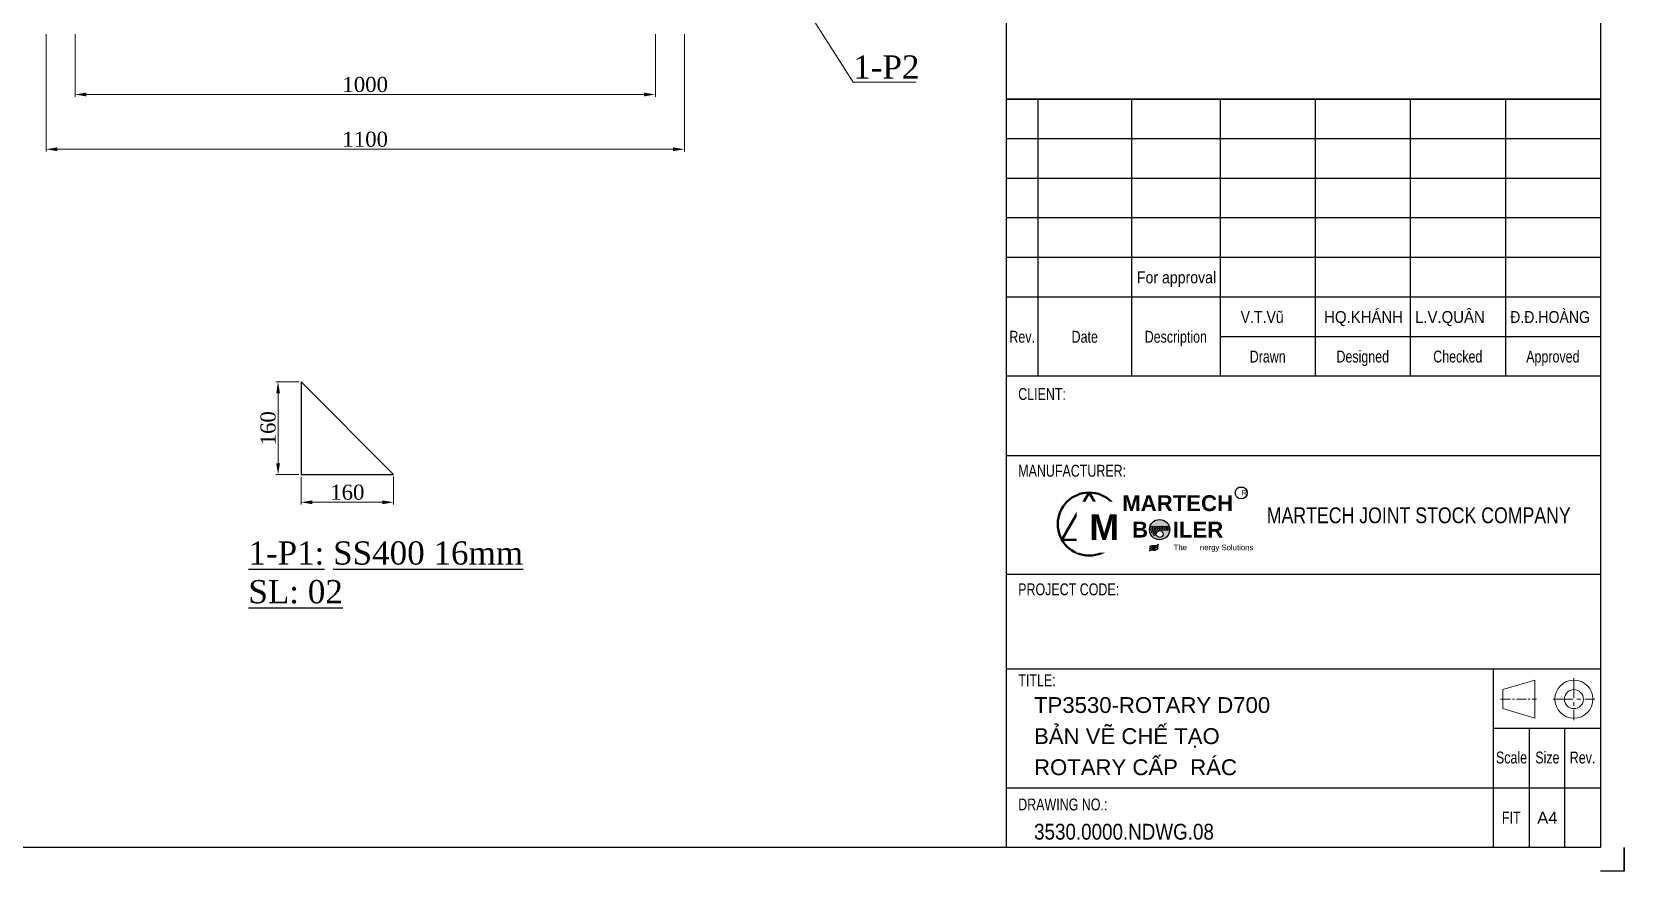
# Model space of a CAD drawing. Header units: inches. Extents: x 36705 to 45095, y -12195 to 29758.
# Drawn here: x 38316 to 41060, y 7468 to 8914 of the extents above; entities that cross this region are included whole.
import ezdxf
from ezdxf.enums import TextEntityAlignment as Align

# ---------------------------------------------------------------- set-up
doc = ezdxf.new("R2010")
doc.units = ezdxf.units.IN
doc.header["$MEASUREMENT"] = 0
doc.linetypes.add('CENTER', pattern=[2, 1.25, -0.25, 0.25, -0.25])
doc.layers.get('Defpoints').update_dxf_attribs({"lineweight": 5})
for name, color, linetype, lineweight in [('1.  0.2', 7, 'Continuous', 25), ('AM_8', 1, 'Continuous', 15), ('ĐƯỜNG TÂM', 8, 'CENTER', 5)]:
    doc.layers.add(name, color=color, linetype=linetype, lineweight=lineweight)
doc.layers.add('Không in', color=7, linetype='Continuous', lineweight=25, plot=False)
doc.layers.add('TEXT', color=20, linetype='Continuous')
doc.styles.add('Chu va so', font='arial.ttf')
doc.styles.add('stad1', font='times.ttf')
doc.styles.get("Standard").update_dxf_attribs({"font": 'arial.ttf'})
doc.styles.add('TCVN', font='times.ttf')
doc.styles.add('TEXT', font='arial.ttf')
doc.dimstyles.new('Hien', dxfattribs={"dimtxt": 20, "dimasz": 15, "dimexe": 3, "dimexo": 3, "dimgap": 3, "dimtad": 1, "dimtoh": 1, "dimdec": 0, "dimzin": 0, "dimdsep": 46, "dimtxsty": 'TCVN', "dimcen": 0, "dimclrd": 8, "dimclre": 250, "dimclrt": 41, "dimadec": 0, "dimazin": 0, "dimtfac": 1, "dimtdec": 0, "dimtofl": 0, "dimtmove": 1, "dimatfit": 3, "dimfxl": 1, "dimtolj": 1, "dimtzin": 0, "dimlwd": 9, "dimlwe": 9, "dimarcsym": 0})
doc.dimstyles.new('Hien$0', dxfattribs={"dimtxt": 20, "dimasz": 17, "dimexe": 3, "dimexo": 3, "dimgap": 3, "dimtad": 1, "dimtoh": 1, "dimdec": 0, "dimzin": 0, "dimdsep": 46, "dimtxsty": 'TCVN', "dimcen": 0.09, "dimclrd": 8, "dimclre": 252, "dimclrt": 41, "dimadec": 0, "dimazin": 0, "dimtfac": 1, "dimtdec": 0, "dimtofl": 0, "dimtmove": 0, "dimatfit": 3, "dimfxl": 1, "dimtolj": 1, "dimtzin": 0, "dimlwd": 9, "dimlwe": 9, "dimarcsym": 0})

# ---------------------------------------------------------------- blocks, each defined once
blk = doc.blocks.new('KHUNG TEN A4 - TD - 13.2.2023')
for p, q in [((225, 92.48), (225, 213)), ((300, 97.48), (225, 97.48)), ((229, 62.5), (229, 97.48)), ((300, 92.48), (225, 92.48)), ((300, 87.48), (225, 87.48)), ((300, 82.48), (225, 82.48)), ((300, 77.48), (225, 77.48)), ((300, 72.48), (225, 72.48)), ((300, 67.48), (252, 67.48)), ((300, 18), (286.5, 18)), ((303, 3), (303, 0)), ((303, 0), (300, 0))]:
    blk.add_line(p, q)
at = {"lineweight": 25}
for p, q in [((240.8, 97.48, 0), (240.8, 62.5)), ((252, 97.48, 0), (252, 62.5, 0)), ((264, 97.48, 0), (264, 62.5, 0)), ((276, 97.48, 0), (276, 62.5, 0)), ((288, 97.48, 0), (288, 62.5, 0)), ((300, 62.5), (225, 62.5)), ((225, 52.5), (300, 52.5)), ((225, 37.5), (300, 37.5)), ((300, 28.19), (300, 3)), ((300, 25.5), (225, 25.5)), ((286.5, 3), (286.5, 25.5)), ((291, 18, 0), (291, 3, 0)), ((295.5, 3, 0), (295.5, 18, 0)), ((300, 10.5), (225, 10.5))]:
    blk.add_line(p, q, dxfattribs=at)
blk.add_lwpolyline([(3, 213), (300, 213), (300, 3), (3, 3)], close=True)
blk.add_lwpolyline([(225, 97.48), (300, 97.48), (300, 3), (225, 3)], close=True, dxfattribs=at)
at = {"lineweight": 50, "elevation": 0}
blk.add_lwpolyline([(235.47, 47.81), (232.02, 41.84), (238.92, 41.84)], close=True, dxfattribs=at)
at = {"color": 2, "lineweight": 20, "elevation": 0}
blk.add_lwpolyline([(287.67, 20.52), (291.72, 19.32), (291.72, 24.12), (287.67, 22.92)], close=True, dxfattribs=at)
at = {"lineweight": 50}
blk.add_circle((235.47, 43.83, 0), 3.98, dxfattribs=at)
at = {"color": 2, "lineweight": 20}
for radius in [2.4, 1.2]:
    blk.add_circle((296.66, 21.72, 0), radius, dxfattribs=at)
at = {"layer": '1.  0.2'}
blk.add_line((303, 0), (303, 3), dxfattribs=at)
at = {"layer": 'Không in'}
blk.add_lwpolyline([(303, 0), (300, 0)], dxfattribs=at)
at = {"layer": 'ĐƯỜNG TÂM', "lineweight": 0, "ltscale": 2}
for p, q in [((296.66, 24.36, 0), (296.66, 19.08, 0)), ((294.02, 21.72, 0), (299.3, 21.72, 0))]:
    blk.add_line(p, q, dxfattribs=at)
at = {"layer": 'ĐƯỜNG TÂM', "lineweight": 0}
blk.add_line((287.4, 21.72, 0), (291.94, 21.72, 0), dxfattribs=at)
at = {"color": 5, "style": 'Chu va so', "width": 0.75}
for s, p in [('Rev.', (227, 66.73)), ('Date', (234.9, 66.73, 0)), ('Description', (246.4, 66.73, 0)), ('Drawn', (258, 64.23, 0)), ('Designed', (270, 64.23)), ('Checked', (282, 64.23)), ('Approved', (294, 64.23, 0)), ('CLIENT:', (229.51, 59.5, 0.01)), ('MANUFACTURER:', (233.31, 49.81, 0.01)), ('PROJECT CODE:', (232.87, 34.84)), ('TITLE:', (228.87, 23.36, 0.02)), ('Scale', (288.78, 13.6, 0)), ('Size', (293.31, 13.6, 0)), ('Rev. ', (297.97, 13.6, 0)), ('DRAWING NO.:', (232.13, 7.67, 0.02)), ('FIT', (288.75, 6, 0))]:
    blk.add_text(s, height=1.5, dxfattribs=at).set_placement(p, align=Align.CENTER)
at = {"color": 5, "lineweight": 25, "insert": (249.34, 44.92, 0), "char_height": 2, "width": 55.4584, "attachment_point": 4, "style": 'Chu va so'}
blk.add_mtext('\\pxqc;{\\W0.8;MARTECH JOINT STOCK COMPANY}', dxfattribs=at)
at = {"width": 0.85}
for tag, p in [('REV4', (226.38, 94.23)), ('NGAY_REV04', (229.9, 94.23)), ('DESCRIPTION_4', (241.49, 94.23, 0)), ('DESCRIPTION_3', (241.49, 89.23, 0)), ('DESCRIPTION_2', (241.49, 84.23, 0)), ('DESCRIPTION_1', (241.49, 79.23, 0)), ('DESCRIPTION_0', (241.49, 74.23, 0))]:
    blk.add_attdef(tag, p, '', height=1.5, dxfattribs=at)
at = {"layer": 'TEXT', "ltscale": 0.1, "style": 'Chu va so'}
for tag, p, height, width in [('REV3', (226.38, 89.23), 1.5, 0.85), ('NGAY_REV03', (229.9, 89.23), 1.5, 0.85), ('REV2', (226.38, 84.23), 1.5, 0.85), ('NGAY_REV02', (229.9, 84.23), 1.5, 0.85), ('REV1', (226.38, 79.23), 1.5, 0.85), ('NGAY_REV01', (229.9, 79.23), 1.5, 0.85), ('REV0', (226.38, 74.23), 1.5, 0.85), ('NGAY_REV0', (229.9, 74.23), 1.5, 0.85), ('NGUOI_VE', (252.6, 69.23), 1.5, 0.85), ('NGUOI_KIEM_1', (264.6, 69.23), 1.5, 0.9), ('NGUOI_KIEM_2', (276.6, 69.23), 1.5, 0.9), ('STT-BV', (232.09, 3.98), 2, 0.85)]:
    blk.add_attdef(tag, p, '', height=height, dxfattribs=dict(at, width=width))
at = {"layer": 'TEXT', "ltscale": 0.1, "width": 0.85}
blk.add_attdef('NGUOI_DUYET', (288.6, 69.23), '', height=1.5, dxfattribs=at)
at = {"layer": 'TEXT', "lineweight": 25, "ltscale": 0.1, "style": 'Chu va so'}
for tag, p, height in [('PROJECT_CODE', (231.95, 28.65), 3.6), ('TITLE1', (231.95, 19.98), 2), ('TITLE2', (231.95, 16.05), 2), ('TITLE3', (231.95, 12.12), 2)]:
    blk.add_attdef(tag, p, '', height=height, dxfattribs=at)
at = {"layer": 'TEXT', "ltscale": 0.1, "style": 'Chu va so'}
for tag, p in [('A4_A4', (292.03, 6, 0)), ('REV.', (297.2, 6, 0))]:
    blk.add_attdef(tag, p, '', height=1.5, dxfattribs=at)
at = {"insert": (235.49, 45.04, 0), "char_height": 3.2046, "attachment_point": 1, "style": 'TEXT', "bg_fill": 2}
blk.add_mtext('\\pxqc;{\\fArial|b1|i0|c0|p34;M}', dxfattribs=at)
at = {"insert": (239.73, 47.47, 0), "char_height": 2.0029, "width": 13.7942, "attachment_point": 1, "style": 'TEXT', "bg_fill": 2}
blk.add_mtext('\\pxqc;{\\fArial|b1|i0|c0|p34;MARTECH\\PB    ILER}', dxfattribs=at)
h = blk.add_hatch(color=256)
h.dxf.hatch_style = 1
edge = h.paths.add_edge_path()
edge.add_spline(control_points=[(243.08, 40.7), (243.14, 40.74), (243.38, 40.91), (243.88, 40.67), (244.11, 40.95), (244.2, 41.06)], knot_values=[0, 0, 0, 0, 0.315535, 1.31207, 1.873609, 1.873609, 1.873609, 1.873609], degree=3, periodic=0)
edge.add_spline(control_points=[(244.2, 41.06), (244.13, 40.99), (243.86, 40.75), (243.31, 41.04), (243.12, 40.75), (243.08, 40.7)], knot_values=[0, 0, 0, 0, 0.411397, 1.576501, 1.877595, 1.877595, 1.877595, 1.877595], degree=3, periodic=0)
edge = h.paths.add_edge_path()
edge.add_spline(control_points=[(243.08, 40.45), (243.14, 40.49), (243.38, 40.67), (243.88, 40.42), (244.11, 40.71), (244.2, 40.81)], knot_values=[0, 0, 0, 0, 0.315535, 1.31207, 1.873609, 1.873609, 1.873609, 1.873609], degree=3, periodic=0)
edge.add_spline(control_points=[(244.2, 40.81), (244.13, 40.75), (243.86, 40.5), (243.31, 40.79), (243.12, 40.51), (243.08, 40.45)], knot_values=[0, 0, 0, 0, 0.411397, 1.576501, 1.877595, 1.877595, 1.877595, 1.877595], degree=3, periodic=0)
at = {"color": 7}
for centre in [(243.32, 43.43, 0), (243.32, 43.13, 0), (243.46, 42.8, 0), (243.62, 43.43, 0), (243.62, 43.13, 0), (243.71, 42.5, 0), (243.76, 42.8, 0), (243.92, 43.43, 0), (243.92, 43.13, 0), (244.22, 43.43, 0), (244.22, 43.13, 0), (244.52, 43.43, 0), (244.52, 43.13, 0), (244.82, 43.43, 0), (244.82, 43.13, 0), (245.12, 43.43, 0), (245.12, 43.13, 0), (245.41, 43.43, 0), (245.41, 43.13, 0)]:
    blk.add_circle(centre, 0.121, dxfattribs=at)
for points in [[(243.08, 40.93, 0), (243.21, 41.08, 0), (243.98, 41.13, 0), (244.2, 41.29, 0)], [(243.08, 40.93, 0), (243.26, 41.04, 0), (243.92, 41.04, 0), (244.2, 41.29, 0)], [(243.08, 40.7, 0), (243.21, 40.85, 0), (243.98, 40.9, 0), (244.2, 41.06, 0)], [(243.08, 40.7, 0), (243.26, 40.8, 0), (243.92, 40.81, 0), (244.2, 41.06, 0)], [(243.08, 40.45, 0), (243.21, 40.6, 0), (243.98, 40.65, 0), (244.2, 40.81, 0)], [(243.08, 40.45, 0), (243.26, 40.55, 0), (243.92, 40.56, 0), (244.2, 40.81, 0)]]:
    blk.add_spline(points, degree=3)
at = {"char_height": 0.701, "attachment_point": 1, "style": 'TEXT', "bg_fill": 2}
for s, insert in [('\\pxqc;R', (254.7, 48.14, 0)), ('\\pxqc;The      nergy Solutions', (246.12, 41.23, 0))]:
    blk.add_mtext(s, dxfattribs=dict(at, insert=insert))
at = {"layer": 'AM_8'}
h = blk.add_hatch(color=7, dxfattribs=at)
edge = h.paths.add_edge_path()
edge.add_arc((244.35, 43.13), 1.28, 191.4592, 461.3375)
edge.add_arc((244.35, 43.13), 1.28, 101.3375, 191.4592)
edge = h.paths.add_edge_path(flags=16)
edge.add_arc((243.71, 42.5), 0.121, -289.458, 11.4592, ccw=False)
edge.add_arc((243.71, 42.5), 0.121, 11.4592, 70.542, ccw=False)
edge = h.paths.add_edge_path(flags=16)
edge.add_arc((245.41, 43.13), 0.121, -211.5113, 11.4592, ccw=False)
edge.add_arc((245.41, 43.13), 0.121, 11.4592, 148.4887, ccw=False)
edge = h.paths.add_edge_path(flags=16)
edge.add_arc((243.46, 42.8), 0.121, -304.2526, 11.4592, ccw=False)
edge.add_arc((243.46, 42.8), 0.121, 11.4592, 55.7474, ccw=False)
edge = h.paths.add_edge_path(flags=16)
edge.add_arc((245.41, 43.43), 0.121, -200.2428, 11.4592, ccw=False)
edge.add_arc((245.41, 43.43), 0.121, 11.4592, 159.7572, ccw=False)
edge = h.paths.add_edge_path(flags=16)
edge.add_arc((245.12, 43.13), 0.121, -219.051, 11.4592, ccw=False)
edge.add_arc((245.12, 43.13), 0.121, 11.4592, 140.949, ccw=False)
edge = h.paths.add_edge_path(flags=16)
edge.add_arc((243.76, 42.8), 0.121, -292.0311, 11.4592, ccw=False)
edge.add_arc((243.76, 42.8), 0.121, 11.4592, 67.9689, ccw=False)
edge = h.paths.add_edge_path(flags=16)
edge.add_arc((243.32, 43.13), 0.121, -319.4544, 11.4592, ccw=False)
edge.add_arc((243.32, 43.13), 0.121, 11.4592, 40.5456, ccw=False)
edge = h.paths.add_edge_path(flags=16)
edge.add_arc((245.12, 43.43), 0.121, -206.0119, 11.4592, ccw=False)
edge.add_arc((245.12, 43.43), 0.121, 11.4592, 153.9881, ccw=False)
edge = h.paths.add_edge_path(flags=16)
edge.add_arc((244.37, 42.57), 0.434, -262.499, 11.4592, ccw=False)
edge.add_arc((244.37, 42.57), 0.434, 11.4592, 97.501, ccw=False)
edge = h.paths.add_edge_path(flags=16)
edge.add_arc((243.32, 43.43), 0.121, -332.7707, 11.4592, ccw=False)
edge.add_arc((243.32, 43.43), 0.121, 11.4592, 27.2293, ccw=False)
edge = h.paths.add_edge_path(flags=16)
edge.add_arc((244.82, 43.13), 0.121, -230.166, 11.4592, ccw=False)
edge.add_arc((244.82, 43.13), 0.121, 11.4592, 129.834, ccw=False)
edge = h.paths.add_edge_path(flags=16)
edge.add_arc((243.62, 43.13), 0.121, -307.6137, 11.4592, ccw=False)
edge.add_arc((243.62, 43.13), 0.121, 11.4592, 52.3863, ccw=False)
edge = h.paths.add_edge_path(flags=16)
edge.add_arc((244.52, 43.13), 0.121, -246.4575, 11.4592, ccw=False)
edge.add_arc((244.52, 43.13), 0.121, 11.4592, 113.5425, ccw=False)
edge = h.paths.add_edge_path(flags=16)
edge.add_arc((243.92, 43.13), 0.121, -290.4056, 11.4592, ccw=False)
edge.add_arc((243.92, 43.13), 0.121, 11.4592, 69.5944, ccw=False)
edge = h.paths.add_edge_path(flags=16)
edge.add_arc((244.82, 43.43), 0.121, -215.7954, 11.4592, ccw=False)
edge.add_arc((244.82, 43.43), 0.121, 11.4592, 144.2046, ccw=False)
edge = h.paths.add_edge_path(flags=16)
edge.add_arc((244.22, 43.13), 0.121, -268.4837, 11.4592, ccw=False)
edge.add_arc((244.22, 43.13), 0.121, 11.4592, 91.5163, ccw=False)
edge = h.paths.add_edge_path(flags=16)
edge.add_arc((243.62, 43.43), 0.121, -322.0207, 11.4592, ccw=False)
edge.add_arc((243.62, 43.43), 0.121, 11.4592, 37.9793, ccw=False)
edge = h.paths.add_edge_path(flags=16)
edge.add_arc((244.22, 43.43), 0.121, -267.4803, 11.4592, ccw=False)
edge.add_arc((244.22, 43.43), 0.121, 11.4592, 92.5197, ccw=False)
edge = h.paths.add_edge_path(flags=16)
edge.add_arc((244.52, 43.43), 0.121, -234.0834, 11.4592, ccw=False)
edge.add_arc((244.52, 43.43), 0.121, 11.4592, 125.9166, ccw=False)
edge = h.paths.add_edge_path(flags=16)
edge.add_arc((243.92, 43.43), 0.121, -301.7345, 11.4592, ccw=False)
edge.add_arc((243.92, 43.43), 0.121, 11.4592, 58.2655, ccw=False)
blk.add_circle((254.66, 47.77, 0), 0.763)
at = {"color": 7}
for centre, radius in [((244.35, 43.13, 0), 1.28), ((244.37, 42.57, 0), 0.434)]:
    blk.add_circle(centre, radius, dxfattribs=at)
blk = doc.blocks.new('*D539')
at = {"color": 250, "lineweight": 9, "transparency": 16777216}
for p, q in [((38390, 8910.6), (38390, 8802.6)), ((39390, 8910.6), (39390, 8802.6))]:
    blk.add_line(p, q, dxfattribs=at)
at = {"color": 8, "lineweight": 9, "transparency": 16777216}
blk.add_line((39370.5, 8806.5), (38409.5, 8806.5), dxfattribs=at)
at = {"color": 8, "transparency": 16777216}
for points in [[(38409.5, 8809.7), (38409.5, 8803.2), (38390, 8806.5)], [(39370.5, 8809.7), (39370.5, 8803.2), (39390, 8806.5)]]:
    blk.add_solid(points, dxfattribs=at)
at = {"layer": 'Defpoints', "color": 0, "transparency": 16777216}
for p in [(38390, 8914.5), (39390, 8914.5), (38390, 8806.5)]:
    blk.add_point(p, dxfattribs=at)
at = {"color": 41, "transparency": 16777216, "insert": (38890, 8823.6), "char_height": 26, "attachment_point": 5, "style": 'TCVN'}
blk.add_mtext('\\A1;1000', dxfattribs=at)
blk = doc.blocks.new('*D540')
at = {"color": 250, "lineweight": 9, "transparency": 16777216}
for p, q in [((38340, 8910.6), (38340, 8708.2)), ((39440, 8910.6), (39440, 8708.2))]:
    blk.add_line(p, q, dxfattribs=at)
at = {"color": 8, "lineweight": 9, "transparency": 16777216}
blk.add_line((38359.5, 8712.1), (39420.5, 8712.1), dxfattribs=at)
at = {"color": 8, "transparency": 16777216}
for points in [[(38359.5, 8715.3), (38359.5, 8708.8), (38340, 8712.1)], [(39420.5, 8715.3), (39420.5, 8708.8), (39440, 8712.1)]]:
    blk.add_solid(points, dxfattribs=at)
at = {"layer": 'Defpoints', "color": 0, "transparency": 16777216}
for p in [(38340, 8914.5), (39440, 8914.5), (39440, 8712.1)]:
    blk.add_point(p, dxfattribs=at)
at = {"color": 41, "transparency": 16777216, "insert": (38890, 8729.2), "char_height": 26, "attachment_point": 5, "style": 'TCVN'}
blk.add_mtext('\\A1;1100', dxfattribs=at)
blk = doc.blocks.new('*D542')
at = {"color": 8, "lineweight": 9, "transparency": 16777216}
for p, q in [((39731, 8827.9), (39602.2, 9029.4)), ((39839.2, 8827.9), (39731, 8827.9))]:
    blk.add_line(p, q, dxfattribs=at)
at = {"color": 8, "transparency": 16777216}
blk.add_solid([(39606.5, 9032.1), (39598, 9026.7), (39586.1, 9054.7)], dxfattribs=at)
at = {"layer": 'Defpoints', "color": 0, "transparency": 16777216}
for p in [(39585.8, 9055.1), (39586.1, 9054.7)]:
    blk.add_point(p, dxfattribs=at)
at = {"color": 41, "transparency": 16777216, "insert": (39788.1, 8853.9), "char_height": 40, "attachment_point": 5, "style": 'TCVN'}
blk.add_mtext('\\A1;{\\fTimes New Roman|b0|i0|c163|p18;1}-P{\\fTimes New Roman|b0|i0|c163|p18;2}', dxfattribs=at)
blk = doc.blocks.new('*D571')
at = {"color": 250, "lineweight": 9, "transparency": 16777216}
for p, q in [((38775.5, 8311.1), (38736, 8311.1)), ((38775.5, 8151.3), (38736, 8151.3))]:
    blk.add_line(p, q, dxfattribs=at)
at = {"color": 8, "lineweight": 9, "transparency": 16777216}
blk.add_line((38739.9, 8170.8), (38739.9, 8291.6), dxfattribs=at)
at = {"color": 8, "transparency": 16777216}
for points in [[(38736.6, 8291.6), (38743.1, 8291.6), (38739.9, 8311.1)], [(38736.6, 8170.8), (38743.1, 8170.8), (38739.9, 8151.3)]]:
    blk.add_solid(points, dxfattribs=at)
at = {"layer": 'Defpoints', "color": 0, "transparency": 16777216}
for p in [(38739.9, 8311.1), (38779.4, 8311.1), (38779.4, 8151.3)]:
    blk.add_point(p, dxfattribs=at)
at = {"color": 41, "transparency": 16777216, "insert": (38722.7, 8231.2), "char_height": 26, "attachment_point": 5, "rotation": 90, "style": 'TCVN'}
blk.add_mtext('\\A1;160', dxfattribs=at)
blk = doc.blocks.new('*D572')
at = {"color": 250, "lineweight": 9, "transparency": 16777216}
for p, q in [((38779.4, 8147.4), (38779.4, 8099.7)), ((38939, 8147.4), (38939, 8099.7))]:
    blk.add_line(p, q, dxfattribs=at)
at = {"color": 8, "lineweight": 9, "transparency": 16777216}
blk.add_line((38798.9, 8103.6), (38919.5, 8103.6), dxfattribs=at)
at = {"color": 8, "transparency": 16777216}
for points in [[(38798.9, 8106.9), (38798.9, 8100.4), (38779.4, 8103.6)], [(38919.5, 8106.9), (38919.5, 8100.4), (38939, 8103.6)]]:
    blk.add_solid(points, dxfattribs=at)
at = {"layer": 'Defpoints', "color": 0, "transparency": 16777216}
for p in [(38779.4, 8151.3), (38939, 8151.3), (38939, 8103.6)]:
    blk.add_point(p, dxfattribs=at)
at = {"color": 41, "transparency": 16777216, "insert": (38859.2, 8120.8), "char_height": 26, "attachment_point": 5, "style": 'TCVN'}
blk.add_mtext('\\A1;160', dxfattribs=at)

msp = doc.modelspace()

# ---------------------------------------------------------------- block references
ref = msp.add_blockref('KHUNG TEN A4 - TD - 13.2.2023', (36923.6805, 7467.80874, -16.93531), dxfattribs=dict(xscale=13.64980431891587, yscale=13.64980431891587, zscale=13.64980431891587))
ref.add_attrib('NGUOI_DUYET', 'Đ.Đ.HOÀNG', (40863.01402, 8412.73045, -16.93531), dxfattribs={"layer": 'TEXT', "ltscale": 0.1, "height": 20.474706, "width": 0.85})
ref.add_attrib('NGUOI_KIEM_2', 'L.V.QUÂN', (40699.21637, 8412.73045, -16.93531), dxfattribs={"layer": 'TEXT', "ltscale": 0.1, "height": 20.474706, "style": 'Chu va so', "width": 0.9})
ref.add_attrib('NGUOI_KIEM_1', ' HQ.KHÁNH', (40535.41872, 8412.73045, -16.93531), dxfattribs={"layer": 'TEXT', "ltscale": 0.1, "height": 20.474706, "style": 'Chu va so', "width": 0.9})
ref.add_attrib('NGUOI_VE', '    V.T.Vũ', (40371.62107, 8412.73045, -16.93531), dxfattribs={"layer": 'TEXT', "ltscale": 0.1, "height": 20.474706, "style": 'Chu va so', "width": 0.85})
ref.add_attrib('A4_A4', 'A4', (40909.7646, 7549.70757, -16.9399), dxfattribs={"layer": 'TEXT', "ltscale": 0.1, "height": 20.474706, "style": 'Chu va so'})
ref.add_attrib('DWG.NO', '3530.0000.NDWG.08', (40042.66078, 7522.13558, -16.93531), dxfattribs={"layer": 'TEXT', "ltscale": 0.1, "height": 27.2996086, "style": 'Chu va so', "width": 0.85})
ref.add_attrib('TITLE3', 'ROTARY CẤP  RÁC', (40042.66078, 7633.31262, -16.93531), dxfattribs={"layer": 'TEXT', "lineweight": 25, "ltscale": 0.1, "height": 27.2996086, "style": 'Chu va so'})
ref.add_attrib('TITLE2', 'BẢN VẼ CHẾ TẠO', (40042.66078, 7686.8881, -16.93531), dxfattribs={"layer": 'TEXT', "lineweight": 25, "ltscale": 0.1, "height": 27.2996086, "style": 'Chu va so'})
ref.add_attrib('TITLE1', 'TP3530-ROTARY D700', (40042.66078, 7740.46358, -16.93531), dxfattribs={"layer": 'TEXT', "lineweight": 25, "ltscale": 0.1, "height": 27.2996086, "style": 'Chu va so'})
ref.add_attrib('DESCRIPTION_1', 'For approval', (40219.9531, 8480.97947, -16.9172), dxfattribs={"height": 20.4747065, "width": 0.85})

# ---------------------------------------------------------------- next in the draw order: linework, layer by layer
msp.add_lwpolyline([(38779.36803, 8311.131), (38779.36803, 8151.33519), (38939.03554, 8151.33519)], close=True)

# ---------------------------------------------------------------- next in the draw order: texts
at = {"color": 2, "insert": (38688.69084, 8036.24256), "char_height": 40, "width": 596.9389805, "attachment_point": 1, "style": 'stad1'}
msp.add_mtext('\\A1;{\\fTimes New Roman|b0|i0|c163|p18;\\L1\\fTimes New Roman|b0|i0|c0|p18;-P1: SS400 1\\fTimes New Roman|b0|i0|c163|p18;6\\fTimes New Roman|b0|i0|c0|p18;mm\\PSL: 02}', dxfattribs=at)

# ---------------------------------------------------------------- next in the draw order: dimensions: what is measured, and where the dimension line sits
dim = msp.add_diameter_dim_2p(p1=(39585.82418, 9055.09597), p2=(39586.09343, 9054.67466), text='{\\fTimes New Roman|b0|i0|c163|p18;1}-P{\\fTimes New Roman|b0|i0|c163|p18;2}', dimstyle='Hien', override={"dimscale": 2})
dim.commit()
dim.dimension.update_dxf_attribs({"geometry": '*D542', "text_midpoint": (39731.0398, 8827.86952), "dimtype": 163})
for base, p1, p2, dimstyle, override, picture, middle in [((39440.03119, 8712.09226), (38340.03119, 8914.4878), (39440.03119, 8914.4878), 'Hien', {"dimscale": 1.3}, '*D540', (38890.03119, 8729.21721)), ((38390.03119, 8806.4842), (39390.03119, 8914.4878), (38390.03119, 8914.4878), 'Hien', {"dimscale": 1.3}, '*D539', (38890.03119, 8823.60915)), ((38939.03554, 8103.642), (38779.36803, 8151.33519), (38939.03554, 8151.33519), 'Hien$0', {"dimscale": 1.3, "dimasz": 15, "dimcen": 0, "dimclre": 250, "dimtmove": 1}, '*D572', (38859.20178, 8120.76694))]:
    dim = msp.add_linear_dim(base=base, p1=p1, p2=p2, dimstyle=dimstyle, override=override)
    dim.commit()
    dim.dimension.update_dxf_attribs({"geometry": picture, "text_midpoint": middle})
dim = msp.add_linear_dim(base=(38739.86081, 8311.131), p1=(38779.36803, 8151.33519), p2=(38779.36803, 8311.131), angle=90, dimstyle='Hien$0', override={"dimscale": 1.3, "dimasz": 15, "dimcen": 0, "dimclre": 250, "dimtmove": 1})
dim.commit()
dim.dimension.update_dxf_attribs({"geometry": '*D571', "text_midpoint": (38722.73586, 8231.2331)})

doc.saveas('drawing.dxf')
